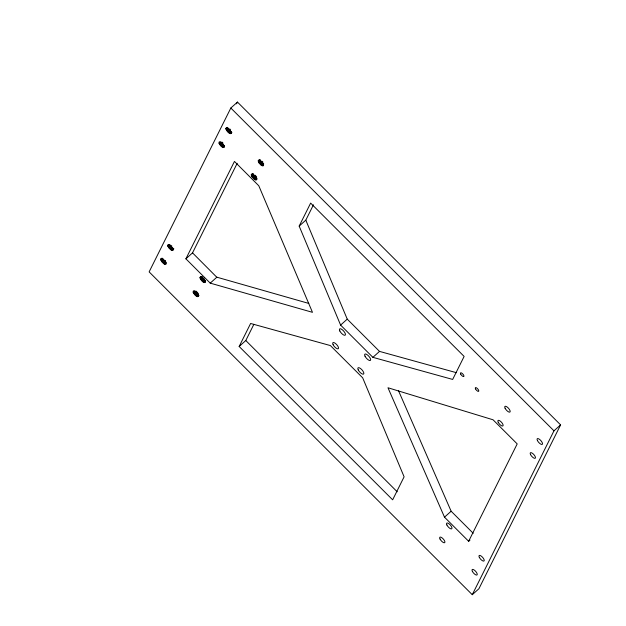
<?xml version="1.0" encoding="UTF-8"?>
<svg xmlns="http://www.w3.org/2000/svg" width="626" height="626" viewBox="0 0 626 626"><rect width="100%" height="100%" fill="white"/><g stroke="black" fill="none" stroke-linecap="round" stroke-linejoin="round"><path stroke-width="0.94" d="M160.71 259.274L161.062 258.577C163.597 258.757 166.101 261.598 166.093 264.133L164.192 263.969L161.539 261.324L160.71 259.274L162.04 258.084M225.884 128.557L226.229 127.861C228.772 128.04 231.276 130.889 231.268 133.416L229.366 133.26L226.714 130.607L225.884 128.557L227.215 127.368M200.015 277.6L200.367 276.903C202.902 277.083 205.406 279.924 205.398 282.459L203.497 282.295L200.844 279.65L200.015 277.6L201.345 276.41M258.217 160.859L258.569 160.162C261.105 160.342 263.609 163.19 263.601 165.718L261.699 165.561L259.047 162.909L258.217 160.859L259.547 159.669M251.253 174.826L251.613 174.138C254.14 174.341 256.66 177.174 256.629 179.709L254.712 179.521L252.067 176.861L251.253 174.826L252.575 173.637M230.83 108.024L149.129 271.887L472.27 594.7L478.906 588.753L560.606 424.89L237.465 102.077L230.83 108.024L553.971 430.837L472.27 594.7M236.597 103.822L237.465 102.077M185.899 258.82L234.453 161.438L258.781 185.75L312.468 312.327L210.226 283.132L185.899 258.82L192.534 252.873L237.184 163.316M239.155 346.475L250.619 323.478L330.395 345.575L362.673 377.822L404.106 476.816L392.643 499.814L239.155 346.475L245.791 340.528L253.859 324.346M299.173 226.096L310.645 203.098L464.132 356.429L452.661 379.434L372.893 357.344L340.607 325.09L299.173 226.096L305.809 220.149L313.454 204.819M468.647 541.287L517.201 443.904L493.053 419.788L387.979 387.76L444.499 517.17L468.647 541.287L469.969 540.097M225.986 129.144L227.316 127.954M226.268 129.848L228.263 128.064M226.714 130.607L228.701 128.823M227.285 131.382L229.938 129.003M227.95 132.109L230.603 129.731M228.654 132.751L230.65 130.967M229.366 133.26L231.354 131.476M219.022 143.127L219.264 141.844C221.8 142.016 224.304 144.864 224.304 147.392L222.394 147.235L219.742 144.583L219.022 143.127L220.344 141.938M230.016 133.588L231.346 132.399M219.303 143.823L221.291 142.039M230.579 133.737L231.91 132.548M219.742 144.583L222.402 142.204M220.313 145.357L222.973 142.978M220.978 146.093L222.973 144.309M221.69 146.727L223.678 144.942M222.394 147.235L224.382 145.451M223.052 147.572L224.374 146.382M258.327 161.453L260.314 159.669M258.608 162.15L260.596 160.366M259.047 162.909L261.042 161.125M167.784 245.885L168.026 244.602C170.569 244.774 173.073 247.622 173.066 250.15L171.164 249.993L168.511 247.348L167.784 245.885L169.114 244.696M259.618 163.683L262.278 161.305M168.065 246.581L170.061 244.797M260.283 164.419L262.936 162.04M168.511 247.348L170.499 245.564M260.995 165.053L262.983 163.269M169.083 248.115L171.735 245.736M261.699 165.561L263.687 163.777M251.347 175.405L253.342 173.621M169.748 248.851L171.735 247.067M262.357 165.89L263.679 164.701M251.629 176.102L253.616 174.318M170.452 249.492L172.447 247.708M252.067 176.861L254.054 175.077M171.164 249.993L173.152 248.209M160.819 259.86L162.142 258.671M252.63 177.635L255.283 175.257M171.814 250.33L173.809 248.545M161.101 260.565L163.089 258.781M172.377 250.47L173.699 249.281M253.295 178.371L255.948 175.992M161.539 261.324L163.535 259.54M254 179.013L256.652 176.634M162.111 262.098L164.106 260.314M254.712 179.521L256.699 177.737M162.776 262.826L165.428 260.447M255.369 179.865L256.691 178.676M255.932 180.014L257.255 178.825M163.488 263.468L165.475 261.684M164.192 263.969L166.18 262.184M164.849 264.305L166.172 263.116M200.124 278.187L202.112 276.402M200.406 278.883L202.394 277.099M200.844 279.65L202.84 277.866M201.415 280.425L204.076 278.046M202.081 281.152L204.068 279.368M202.793 281.794L204.78 280.01M203.497 282.295L205.484 280.511M193.144 292.146L193.403 290.879C195.938 291.074 198.458 293.907 198.426 296.442L196.501 296.262L193.857 293.602L193.144 292.146L194.475 290.957M204.154 282.631L205.477 281.442M193.426 292.843L195.414 291.059M193.857 293.602L196.517 291.223M194.428 294.376L197.08 291.998M195.093 295.104L197.746 292.725M195.797 295.754L198.45 293.375M210.226 283.132L216.862 277.185L308.79 303.43M196.501 296.262L198.497 294.478M197.167 296.599L198.489 295.409M197.73 296.747L199.052 295.558M340.607 325.09L347.242 319.143L305.809 220.149M372.893 357.344L379.528 351.397L456.479 372.705M444.499 517.17L451.135 511.223L398.512 390.734M553.971 430.837L560.606 424.89M347.242 319.143L379.528 351.397M192.534 252.873L216.823 277.263M451.135 511.223L473.209 533.274M245.791 340.528L397.205 491.793M472.364 571.335A3.646 1.362 48.1 0 0 476.926 575.028A3.646 1.362 48.1 0 0 474.586 570.317A3.646 1.362 48.1 0 0 472.364 571.335M498.226 422.292A3.654 1.362 48.1 0 0 502.795 425.993A3.654 1.362 48.1 0 0 500.456 421.267A3.654 1.362 48.1 0 0 498.226 422.292M537.444 440.587A3.779 1.409 48.1 0 0 542.179 444.413A3.779 1.409 48.1 0 0 539.753 439.53A3.779 1.409 48.1 0 0 537.444 440.587M440.023 539.033A3.654 1.362 48.1 0 0 444.593 542.726A3.654 1.362 48.1 0 0 442.253 538.008A3.654 1.362 48.1 0 0 440.023 539.033M479.328 557.359A3.654 1.362 48.1 0 0 483.898 561.053A3.654 1.362 48.1 0 0 481.558 556.334A3.654 1.362 48.1 0 0 479.328 557.359M339.824 330.998A4.186 1.565 48.1 0 0 345.067 335.239A4.186 1.565 48.1 0 0 342.383 329.824A4.186 1.565 48.1 0 0 339.824 330.998M530.551 454.593A3.662 1.369 48.1 0 0 535.136 458.302A3.662 1.369 48.1 0 0 532.789 453.568A3.662 1.369 48.1 0 0 530.551 454.593M505.112 408.285A3.779 1.409 48.1 0 0 509.846 412.111A3.779 1.409 48.1 0 0 507.42 407.229A3.779 1.409 48.1 0 0 505.112 408.285M446.909 525.026A3.779 1.409 48.1 0 0 451.643 528.853A3.779 1.409 48.1 0 0 449.218 523.962A3.779 1.409 48.1 0 0 446.909 525.026M365.044 356.241A4.186 1.565 48.1 0 0 370.287 360.474A4.186 1.565 48.1 0 0 367.603 355.059A4.186 1.565 48.1 0 0 365.044 356.241M358.236 369.896A4.186 1.565 48.1 0 0 363.479 374.137A4.186 1.565 48.1 0 0 360.787 368.722A4.186 1.565 48.1 0 0 358.236 369.896M333.102 344.691A4.046 1.51 48.1 0 0 338.173 348.784A4.046 1.51 48.1 0 0 335.575 343.557A4.046 1.51 48.1 0 0 333.102 344.691M460.697 374.082A2.418 0.9 48.1 0 0 463.725 376.531A2.418 0.9 48.1 0 0 462.168 373.401A2.418 0.9 48.1 0 0 460.697 374.082M475.533 388.902A2.418 0.9 48.1 0 0 478.561 391.352A2.418 0.9 48.1 0 0 477.012 388.222A2.418 0.9 48.1 0 0 475.533 388.902"/></g></svg>
